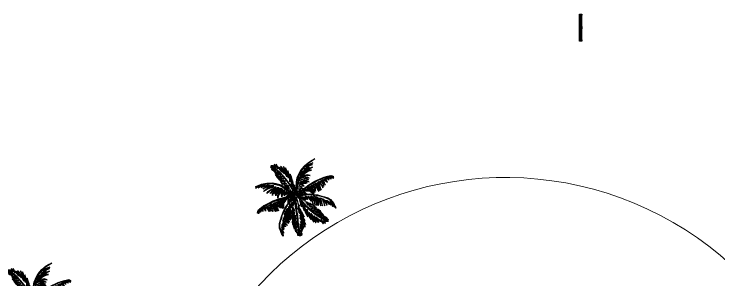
# Model space of a CAD drawing. Header units: millimetres. Extents: x 2508 to 2607, y 837 to 997.
# Drawn here: x 2547.63 to 2579.14, y 898.78 to 910.64 of the extents above; entities that cross this region are included whole.
import ezdxf

# ---------------------------------------------------------------- set-up
doc = ezdxf.new("R2010")
doc.units = ezdxf.units.MM
doc.layers.add('pergolas', color=24, linetype='Continuous')
doc.layers.add('VENTANA', color=5, linetype='Continuous')

# ---------------------------------------------------------------- blocks, each defined once
blk = doc.blocks.new('ERGT')
at = {"layer": 'VENTANA'}
for p, q in [((2669.593, 967.525), (2669.091, 967.525)), ((2669.593, 967.425), (2669.091, 967.425))]:
    blk.add_line(p, q, dxfattribs=at)
blk.add_lwpolyline([(2669.643, 967.525), (2669.643, 967.425), (2669.593, 967.425), (2669.593, 967.475), (2669.091, 967.475), (2669.091, 967.425), (2669.041, 967.425), (2669.041, 967.525), (2669.091, 967.525), (2669.091, 967.475), (2669.593, 967.475), (2669.593, 967.525), (2669.643, 967.525)], dxfattribs=at)
blk = doc.blocks.new('A-19')
at = {"color": 1}
for points in [[(0.001, 0.028), (-0.001, 0.115), (0.003, 0.165), (0.003, 0.225), (0.009, 0.288), (0.016, 0.34), (0.019, 0.385), (0.047, 0.447), (0.07, 0.493), (0.108, 0.563), (0.188, 0.654), (0.286, 0.732), (0.349, 0.769), (0.406, 0.796), (0.323, 0.742), (0.262, 0.699), (0.227, 0.669), (0.172, 0.622), (0.131, 0.574), (0.1, 0.521), (0.071, 0.462), (0.043, 0.402), (0.034, 0.346), (0.025, 0.267), (0.023, 0.199), (0.016, 0.101), (0.02, 0.018), (0.001, 0.028), (0.001, 0.028)], [(-0.102, 0.179), (-0.128, 0.223), (-0.163, 0.277), (-0.205, 0.331), (-0.274, 0.41), (-0.352, 0.497), (-0.435, 0.572), (-0.496, 0.606), (-0.531, 0.619), (-0.483, 0.589), (-0.437, 0.554), (-0.377, 0.499), (-0.332, 0.454), (-0.294, 0.413), (-0.257, 0.367), (-0.216, 0.321), (-0.179, 0.277), (-0.147, 0.232), (-0.068, 0.09), (-0.038, 0.033), (-0.01, 0.001), (0.009, 0.017), (-0.01, 0.022), (-0.027, 0.049), (-0.055, 0.09), (-0.067, 0.122), (-0.102, 0.179), (-0.102, 0.179)], [(0.026, 0.022), (0.089, 0.084), (0.181, 0.159), (0.277, 0.228), (0.407, 0.31), (0.505, 0.351), (0.61, 0.395), (0.679, 0.412), (0.728, 0.422), (0.779, 0.428), (0.723, 0.409), (0.635, 0.389), (0.574, 0.371), (0.473, 0.323), (0.403, 0.292), (0.306, 0.228), (0.236, 0.179), (0.136, 0.103), (0.078, 0.047), (0.02, -0.01), (0.026, 0.022), (0.026, 0.022)], [(-0.039, 0.009), (-0.105, 0.066), (-0.146, 0.095), (-0.192, 0.133), (-0.245, 0.169), (-0.29, 0.196), (-0.326, 0.222), (-0.391, 0.24), (-0.442, 0.251), (-0.52, 0.267), (-0.642, 0.263), (-0.763, 0.237), (-0.832, 0.212), (-0.89, 0.185), (-0.794, 0.215), (-0.723, 0.235), (-0.677, 0.242), (-0.606, 0.255), (-0.543, 0.256), (-0.482, 0.246), (-0.418, 0.231), (-0.354, 0.215), (-0.305, 0.185), (-0.24, 0.142), (-0.185, 0.101), (-0.105, 0.044), (-0.043, -0.012), (-0.039, 0.009), (-0.039, 0.009)], [(0.023, -0.029), (0.003, -0.016), (0.055, -0.009), (0.124, 0.007), (0.223, 0.025), (0.302, 0.032), (0.381, 0.022), (0.465, 0.009), (0.528, -0.006), (0.617, -0.029), (0.691, -0.056), (0.745, -0.09), (0.781, -0.13), (0.818, -0.18), (0.839, -0.22), (0.805, -0.183), (0.772, -0.138), (0.743, -0.105), (0.71, -0.083), (0.66, -0.058), (0.606, -0.042), (0.57, -0.033), (0.481, -0.009), (0.436, -0.001), (0.373, 0.008), (0.311, 0.014), (0.25, 0.013), (0.192, 0.006), (0.137, -0.005), (0.071, -0.021), (0.023, -0.029), (0.023, -0.029)], [(-0.046, -0.013), (-0.134, -0.023), (-0.249, -0.046), (-0.365, -0.076), (-0.511, -0.124), (-0.604, -0.174), (-0.705, -0.227), (-0.762, -0.269), (-0.8, -0.301), (-0.838, -0.337), (-0.787, -0.304), (-0.715, -0.25), (-0.664, -0.215), (-0.562, -0.167), (-0.494, -0.133), (-0.383, -0.099), (-0.302, -0.075), (-0.178, -0.046), (-0.098, -0.037), (-0.017, -0.028), (-0.046, -0.013), (-0.046, -0.013)], [(-0.031, -0.045), (-0.031, -0.022), (-0.065, -0.062), (-0.115, -0.112), (-0.184, -0.184), (-0.234, -0.247), (-0.268, -0.319), (-0.303, -0.396), (-0.325, -0.456), (-0.355, -0.544), (-0.371, -0.621), (-0.373, -0.685), (-0.359, -0.737), (-0.337, -0.794), (-0.315, -0.835), (-0.328, -0.786), (-0.347, -0.733), (-0.359, -0.692), (-0.36, -0.652), (-0.354, -0.597), (-0.337, -0.542), (-0.325, -0.507), (-0.297, -0.42), (-0.278, -0.376), (-0.252, -0.319), (-0.224, -0.263), (-0.189, -0.213), (-0.152, -0.169), (-0.113, -0.129), (-0.063, -0.082), (-0.031, -0.045), (-0.031, -0.045)], [(-0.003, -0.261), (0.001, -0.299), (0.016, -0.362), (0.027, -0.429), (0.035, -0.533), (0.045, -0.65), (0.06, -0.729), (0.069, -0.782), (0.088, -0.856), (0.052, -0.755), (0.046, -0.714), (0.035, -0.672), (0.027, -0.605), (0.024, -0.55), (0.017, -0.491), (0.011, -0.43), (0.005, -0.374), (-0.005, -0.319), (-0.02, -0.234), (-0.019, -0.172), (-0.018, -0.121), (-0.019, -0.077), (0, -0.034), (0.013, -0.035), (-0.004, -0.071), (-0.005, -0.1), (-0.008, -0.142), (-0.005, -0.187), (-0.003, -0.261), (-0.003, -0.261)], [(0.172, -0.191), (0.205, -0.229), (0.251, -0.275), (0.302, -0.32), (0.384, -0.385), (0.478, -0.456), (0.573, -0.513), (0.639, -0.535), (0.676, -0.541), (0.623, -0.521), (0.572, -0.496), (0.502, -0.453), (0.449, -0.417), (0.405, -0.384), (0.36, -0.347), (0.311, -0.308), (0.267, -0.272), (0.227, -0.233), (0.122, -0.109), (0.081, -0.059), (0.048, -0.033), (0.033, -0.053), (0.051, -0.054), (0.074, -0.076), (0.108, -0.112), (0.127, -0.141), (0.172, -0.191), (0.172, -0.191)]]:
    blk.add_lwpolyline(points, dxfattribs=at)
at = {"color": 8}
for points in [[(-0.021, 0.03), (-0.022, 0.077), (-0.019, 0.102), (-0.022, 0.167), (-0.038, 0.228), (-0.035, 0.156), (-0.035, 0.116), (-0.047, 0.107), (-0.046, 0.156), (-0.045, 0.199), (-0.047, 0.232), (-0.056, 0.204), (-0.059, 0.16), (-0.063, 0.134), (-0.063, 0.187), (-0.061, 0.238), (-0.067, 0.268), (-0.08, 0.316), (-0.072, 0.246), (-0.077, 0.205), (-0.086, 0.184), (-0.081, 0.245), (-0.085, 0.312), (-0.09, 0.346), (-0.107, 0.404), (-0.13, 0.465), (-0.115, 0.379), (-0.102, 0.313), (-0.098, 0.266), (-0.098, 0.239), (-0.101, 0.212), (-0.107, 0.262), (-0.113, 0.308), (-0.124, 0.359), (-0.136, 0.404), (-0.154, 0.453), (-0.169, 0.494), (-0.185, 0.539), (-0.18, 0.501), (-0.166, 0.45), (-0.148, 0.388), (-0.134, 0.343), (-0.133, 0.313), (-0.138, 0.294), (-0.143, 0.345), (-0.148, 0.395), (-0.17, 0.441), (-0.192, 0.499), (-0.209, 0.546), (-0.213, 0.56), (-0.233, 0.603), (-0.226, 0.565), (-0.206, 0.5), (-0.192, 0.454), (-0.18, 0.417), (-0.17, 0.374), (-0.185, 0.415), (-0.2, 0.455), (-0.223, 0.515), (-0.249, 0.574), (-0.263, 0.605), (-0.281, 0.628), (-0.268, 0.589), (-0.244, 0.529), (-0.224, 0.468), (-0.209, 0.429), (-0.208, 0.404), (-0.232, 0.466), (-0.258, 0.517), (-0.283, 0.563), (-0.302, 0.592), (-0.322, 0.614), (-0.343, 0.628), (-0.322, 0.596), (-0.297, 0.56), (-0.269, 0.501), (-0.259, 0.473), (-0.291, 0.529), (-0.313, 0.56), (-0.342, 0.587), (-0.377, 0.612), (-0.394, 0.614), (-0.366, 0.588), (-0.337, 0.56), (-0.32, 0.536), (-0.302, 0.502), (-0.329, 0.531), (-0.367, 0.58), (-0.399, 0.612), (-0.416, 0.644), (-0.44, 0.678), (-0.42, 0.637), (-0.401, 0.595), (-0.401, 0.577), (-0.416, 0.61), (-0.437, 0.639), (-0.466, 0.665), (-0.482, 0.673), (-0.467, 0.651), (-0.447, 0.632), (-0.44, 0.606), (-0.465, 0.628), (-0.497, 0.642), (-0.553, 0.643), (-0.489, 0.626), (-0.469, 0.606), (-0.452, 0.589), (-0.521, 0.625), (-0.56, 0.623), (-0.54, 0.615), (-0.494, 0.586), (-0.531, 0.595), (-0.564, 0.616), (-0.536, 0.584), (-0.506, 0.572), (-0.482, 0.565), (-0.52, 0.561), (-0.539, 0.57), (-0.511, 0.549), (-0.487, 0.547), (-0.463, 0.548), (-0.444, 0.535), (-0.482, 0.531), (-0.499, 0.547), (-0.477, 0.515), (-0.435, 0.516), (-0.412, 0.512), (-0.389, 0.49), (-0.415, 0.496), (-0.439, 0.501), (-0.462, 0.517), (-0.447, 0.49), (-0.407, 0.474), (-0.383, 0.467), (-0.36, 0.456), (-0.34, 0.437), (-0.368, 0.453), (-0.393, 0.457), (-0.412, 0.463), (-0.437, 0.476), (-0.459, 0.489), (-0.469, 0.498), (-0.438, 0.461), (-0.402, 0.442), (-0.381, 0.43), (-0.344, 0.419), (-0.312, 0.408), (-0.341, 0.407), (-0.369, 0.415), (-0.413, 0.437), (-0.437, 0.454), (-0.458, 0.476), (-0.434, 0.44), (-0.413, 0.418), (-0.386, 0.399), (-0.341, 0.385), (-0.31, 0.38), (-0.271, 0.353), (-0.294, 0.358), (-0.321, 0.364), (-0.351, 0.376), (-0.379, 0.392), (-0.408, 0.407), (-0.436, 0.433), (-0.453, 0.454), (-0.423, 0.405), (-0.395, 0.38), (-0.348, 0.353), (-0.297, 0.334), (-0.262, 0.323), (-0.237, 0.303), (-0.273, 0.313), (-0.3, 0.321), (-0.329, 0.336), (-0.367, 0.355), (-0.401, 0.377), (-0.422, 0.398), (-0.384, 0.353), (-0.351, 0.332), (-0.316, 0.308), (-0.265, 0.285), (-0.228, 0.268), (-0.202, 0.235), (-0.232, 0.242), (-0.296, 0.26), (-0.31, 0.269), (-0.332, 0.292), (-0.344, 0.311), (-0.32, 0.267), (-0.29, 0.239), (-0.238, 0.22), (-0.199, 0.218), (-0.179, 0.215), (-0.163, 0.197), (-0.199, 0.195), (-0.251, 0.217), (-0.267, 0.228), (-0.232, 0.192), (-0.186, 0.172), (-0.16, 0.173), (-0.146, 0.161), (-0.191, 0.171), (-0.166, 0.149), (-0.141, 0.135), (-0.133, 0.106), (-0.104, 0.089), (-0.085, 0.058), (-0.06, 0.046), (-0.021, 0.03), (-0.021, 0.03)], [(0.02, 0.054), (0.064, 0.06), (0.095, 0.054), (0.055, 0.078), (0.026, 0.095), (0.07, 0.105), (0.1, 0.109), (0.131, 0.095), (0.084, 0.123), (0.054, 0.133), (0.04, 0.14), (0.075, 0.154), (0.111, 0.153), (0.158, 0.143), (0.107, 0.169), (0.058, 0.177), (0.039, 0.187), (0.069, 0.19), (0.134, 0.21), (0.17, 0.205), (0.176, 0.202), (0.131, 0.23), (0.093, 0.222), (0.061, 0.214), (0.132, 0.251), (0.169, 0.262), (0.209, 0.267), (0.24, 0.274), (0.179, 0.277), (0.159, 0.274), (0.125, 0.266), (0.068, 0.239), (0.137, 0.285), (0.184, 0.297), (0.236, 0.3), (0.28, 0.296), (0.226, 0.313), (0.169, 0.307), (0.113, 0.291), (0.081, 0.276), (0.051, 0.259), (0.101, 0.303), (0.177, 0.335), (0.229, 0.343), (0.256, 0.345), (0.27, 0.338), (0.211, 0.359), (0.152, 0.348), (0.105, 0.337), (0.066, 0.315), (0.138, 0.356), (0.213, 0.385), (0.255, 0.386), (0.28, 0.377), (0.235, 0.398), (0.166, 0.387), (0.126, 0.382), (0.079, 0.363), (0.146, 0.401), (0.216, 0.431), (0.264, 0.44), (0.303, 0.433), (0.242, 0.451), (0.176, 0.434), (0.135, 0.415), (0.092, 0.394), (0.071, 0.387), (0.132, 0.444), (0.182, 0.479), (0.248, 0.52), (0.277, 0.534), (0.334, 0.547), (0.274, 0.547), (0.244, 0.536), (0.185, 0.505), (0.13, 0.465), (0.105, 0.442), (0.161, 0.511), (0.229, 0.553), (0.357, 0.617), (0.272, 0.588), (0.22, 0.563), (0.165, 0.531), (0.115, 0.51), (0.233, 0.58), (0.289, 0.603), (0.26, 0.6), (0.213, 0.588), (0.164, 0.569), (0.289, 0.649), (0.357, 0.677), (0.304, 0.663), (0.216, 0.618), (0.329, 0.699), (0.361, 0.707), (0.28, 0.676), (0.211, 0.644), (0.12, 0.552), (0.091, 0.45), (0.055, 0.349), (0.037, 0.252), (0.025, 0.194), (0.013, 0.122), (0.02, 0.054), (0.02, 0.054)], [(0.039, 0.016), (0.081, 0.012), (0.133, -0.014), (0.106, 0.013), (0.078, 0.029), (0.108, 0.032), (0.136, 0.029), (0.169, 0.003), (0.15, 0.034), (0.14, 0.045), (0.108, 0.05), (0.098, 0.054), (0.117, 0.06), (0.155, 0.063), (0.178, 0.052), (0.208, 0.034), (0.235, 0.021), (0.203, 0.051), (0.174, 0.073), (0.141, 0.08), (0.169, 0.098), (0.22, 0.103), (0.286, 0.103), (0.313, 0.086), (0.348, 0.058), (0.371, 0.035), (0.339, 0.086), (0.301, 0.115), (0.262, 0.121), (0.217, 0.116), (0.173, 0.11), (0.22, 0.132), (0.271, 0.141), (0.314, 0.138), (0.345, 0.114), (0.359, 0.084), (0.366, 0.061), (0.387, 0.036), (0.363, 0.107), (0.329, 0.14), (0.297, 0.153), (0.247, 0.153), (0.23, 0.16), (0.275, 0.172), (0.314, 0.167), (0.345, 0.152), (0.362, 0.131), (0.388, 0.095), (0.407, 0.065), (0.393, 0.112), (0.372, 0.138), (0.353, 0.163), (0.317, 0.178), (0.269, 0.179), (0.32, 0.198), (0.352, 0.192), (0.384, 0.175), (0.393, 0.155), (0.408, 0.131), (0.419, 0.095), (0.419, 0.134), (0.403, 0.169), (0.384, 0.197), (0.36, 0.209), (0.327, 0.217), (0.34, 0.228), (0.378, 0.217), (0.416, 0.19), (0.447, 0.163), (0.471, 0.114), (0.494, 0.082), (0.474, 0.141), (0.457, 0.184), (0.423, 0.215), (0.391, 0.232), (0.368, 0.242), (0.408, 0.242), (0.451, 0.212), (0.483, 0.172), (0.499, 0.138), (0.518, 0.104), (0.494, 0.172), (0.474, 0.21), (0.454, 0.233), (0.443, 0.246), (0.436, 0.255), (0.408, 0.266), (0.44, 0.27), (0.473, 0.244), (0.506, 0.191), (0.533, 0.134), (0.543, 0.113), (0.531, 0.166), (0.514, 0.213), (0.489, 0.251), (0.455, 0.281), (0.492, 0.276), (0.522, 0.254), (0.55, 0.222), (0.57, 0.19), (0.58, 0.162), (0.574, 0.197), (0.561, 0.225), (0.536, 0.263), (0.523, 0.278), (0.505, 0.29), (0.477, 0.296), (0.514, 0.31), (0.546, 0.296), (0.571, 0.266), (0.586, 0.234), (0.598, 0.197), (0.594, 0.24), (0.584, 0.265), (0.573, 0.296), (0.55, 0.322), (0.535, 0.331), (0.57, 0.326), (0.598, 0.287), (0.611, 0.258), (0.629, 0.22), (0.616, 0.282), (0.591, 0.323), (0.568, 0.345), (0.616, 0.333), (0.657, 0.314), (0.681, 0.291), (0.662, 0.331), (0.641, 0.341), (0.606, 0.354), (0.669, 0.365), (0.697, 0.352), (0.72, 0.337), (0.689, 0.373), (0.674, 0.378), (0.626, 0.372), (0.665, 0.385), (0.704, 0.38), (0.743, 0.371), (0.771, 0.368), (0.729, 0.388), (0.679, 0.394), (0.758, 0.396), (0.792, 0.386), (0.821, 0.379), (0.784, 0.401), (0.755, 0.408), (0.73, 0.416), (0.773, 0.414), (0.799, 0.405), (0.824, 0.402), (0.791, 0.421), (0.746, 0.425), (0.657, 0.402), (0.608, 0.389), (0.541, 0.363), (0.481, 0.334), (0.419, 0.308), (0.371, 0.281), (0.339, 0.255), (0.242, 0.191), (0.192, 0.158), (0.141, 0.116), (0.101, 0.081), (0.039, 0.016), (0.039, 0.016)], [(-0.052, 0.006), (-0.091, 0.001), (-0.129, -0.009), (-0.166, -0.027), (-0.136, -0.003), (-0.113, 0.008), (-0.097, 0.013), (-0.124, 0.018), (-0.154, 0.007), (-0.173, 0.001), (-0.218, -0.023), (-0.186, 0.006), (-0.167, 0.018), (-0.15, 0.026), (-0.122, 0.033), (-0.171, 0.035), (-0.202, 0.026), (-0.241, 0.011), (-0.264, -0.006), (-0.234, 0.025), (-0.205, 0.039), (-0.171, 0.049), (-0.158, 0.051), (-0.181, 0.064), (-0.214, 0.059), (-0.264, 0.039), (-0.293, 0.016), (-0.313, -0.008), (-0.302, 0.029), (-0.277, 0.051), (-0.247, 0.061), (-0.202, 0.079), (-0.218, 0.09), (-0.255, 0.086), (-0.29, 0.062), (-0.306, 0.037), (-0.317, -0.006), (-0.314, -0.029), (-0.324, 0.032), (-0.312, 0.073), (-0.28, 0.103), (-0.248, 0.118), (-0.3, 0.1), (-0.341, 0.074), (-0.365, 0.044), (-0.385, 0.004), (-0.393, -0.025), (-0.403, -0.057), (-0.401, -0.015), (-0.396, 0.034), (-0.377, 0.068), (-0.348, 0.095), (-0.311, 0.116), (-0.292, 0.128), (-0.344, 0.111), (-0.391, 0.082), (-0.426, 0.045), (-0.44, 0.016), (-0.444, -0.013), (-0.45, 0.036), (-0.434, 0.069), (-0.403, 0.094), (-0.381, 0.114), (-0.341, 0.133), (-0.307, 0.143), (-0.349, 0.144), (-0.386, 0.13), (-0.428, 0.103), (-0.459, 0.085), (-0.5, 0.044), (-0.516, 0.019), (-0.518, 0.001), (-0.512, 0.057), (-0.484, 0.087), (-0.443, 0.11), (-0.386, 0.147), (-0.353, 0.16), (-0.419, 0.142), (-0.471, 0.118), (-0.511, 0.091), (-0.541, 0.071), (-0.564, 0.039), (-0.55, 0.077), (-0.521, 0.105), (-0.488, 0.124), (-0.44, 0.15), (-0.403, 0.161), (-0.382, 0.168), (-0.419, 0.164), (-0.487, 0.146), (-0.548, 0.117), (-0.591, 0.089), (-0.609, 0.074), (-0.641, 0.045), (-0.612, 0.087), (-0.58, 0.113), (-0.527, 0.141), (-0.469, 0.165), (-0.442, 0.178), (-0.477, 0.182), (-0.547, 0.167), (-0.615, 0.141), (-0.664, 0.115), (-0.718, 0.082), (-0.688, 0.115), (-0.647, 0.14), (-0.615, 0.163), (-0.567, 0.186), (-0.545, 0.192), (-0.492, 0.207), (-0.558, 0.207), (-0.602, 0.194), (-0.67, 0.168), (-0.707, 0.148), (-0.724, 0.139), (-0.708, 0.158), (-0.67, 0.182), (-0.627, 0.202), (-0.571, 0.218), (-0.633, 0.214), (-0.694, 0.196), (-0.736, 0.179), (-0.766, 0.169), (-0.735, 0.194), (-0.698, 0.212), (-0.669, 0.226), (-0.741, 0.206), (-0.81, 0.173), (-0.833, 0.162), (-0.812, 0.183), (-0.762, 0.206), (-0.844, 0.178), (-0.89, 0.156), (-0.851, 0.178), (-0.809, 0.201), (-0.745, 0.235), (-0.648, 0.256), (-0.566, 0.259), (-0.49, 0.256), (-0.412, 0.231), (-0.349, 0.225), (-0.291, 0.192), (-0.206, 0.13), (-0.111, 0.056), (-0.052, 0.006), (-0.052, 0.006)], [(0.057, -0.021), (0.087, -0.051), (0.117, -0.071), (0.165, -0.09), (0.128, -0.062), (0.104, -0.048), (0.088, -0.022), (0.115, -0.041), (0.146, -0.065), (0.184, -0.09), (0.209, -0.093), (0.179, -0.069), (0.156, -0.045), (0.146, -0.028), (0.172, -0.043), (0.192, -0.062), (0.21, -0.073), (0.237, -0.084), (0.213, -0.065), (0.183, -0.028), (0.207, -0.041), (0.233, -0.069), (0.252, -0.092), (0.233, -0.056), (0.22, -0.036), (0.202, -0.011), (0.23, -0.027), (0.265, -0.053), (0.292, -0.084), (0.324, -0.126), (0.314, -0.096), (0.284, -0.053), (0.262, -0.016), (0.284, -0.03), (0.304, -0.056), (0.33, -0.108), (0.353, -0.155), (0.371, -0.192), (0.351, -0.12), (0.333, -0.073), (0.314, -0.042), (0.303, -0.024), (0.333, -0.044), (0.353, -0.074), (0.374, -0.111), (0.388, -0.143), (0.397, -0.176), (0.408, -0.2), (0.407, -0.164), (0.392, -0.118), (0.368, -0.065), (0.343, -0.03), (0.331, -0.009), (0.357, -0.029), (0.387, -0.065), (0.402, -0.084), (0.423, -0.127), (0.433, -0.152), (0.437, -0.182), (0.431, -0.217), (0.449, -0.183), (0.445, -0.144), (0.428, -0.095), (0.42, -0.075), (0.398, -0.041), (0.383, -0.013), (0.412, -0.018), (0.434, -0.058), (0.447, -0.107), (0.461, -0.148), (0.459, -0.186), (0.446, -0.211), (0.473, -0.168), (0.473, -0.127), (0.465, -0.095), (0.456, -0.059), (0.436, -0.026), (0.461, -0.036), (0.481, -0.074), (0.485, -0.108), (0.487, -0.149), (0.486, -0.183), (0.482, -0.22), (0.493, -0.178), (0.499, -0.138), (0.495, -0.104), (0.497, -0.084), (0.491, -0.051), (0.506, -0.089), (0.514, -0.138), (0.52, -0.185), (0.528, -0.211), (0.538, -0.226), (0.533, -0.183), (0.528, -0.157), (0.524, -0.123), (0.517, -0.089), (0.51, -0.059), (0.526, -0.085), (0.537, -0.115), (0.552, -0.173), (0.565, -0.204), (0.575, -0.224), (0.569, -0.186), (0.559, -0.152), (0.547, -0.106), (0.539, -0.069), (0.532, -0.054), (0.559, -0.07), (0.581, -0.111), (0.599, -0.163), (0.612, -0.201), (0.625, -0.224), (0.617, -0.189), (0.607, -0.147), (0.599, -0.117), (0.585, -0.08), (0.589, -0.075), (0.617, -0.119), (0.636, -0.16), (0.664, -0.205), (0.673, -0.205), (0.65, -0.155), (0.639, -0.123), (0.636, -0.104), (0.658, -0.127), (0.679, -0.154), (0.702, -0.179), (0.725, -0.195), (0.703, -0.159), (0.686, -0.135), (0.671, -0.107), (0.691, -0.124), (0.714, -0.152), (0.741, -0.197), (0.752, -0.207), (0.744, -0.178), (0.728, -0.149), (0.715, -0.132), (0.743, -0.156), (0.767, -0.195), (0.794, -0.232), (0.809, -0.244), (0.801, -0.23), (0.776, -0.181), (0.768, -0.167), (0.8, -0.211), (0.819, -0.232), (0.858, -0.27), (0.871, -0.271), (0.83, -0.223), (0.812, -0.195), (0.862, -0.248), (0.823, -0.197), (0.798, -0.162), (0.762, -0.113), (0.739, -0.092), (0.669, -0.053), (0.59, -0.03), (0.515, -0.008), (0.435, 0.004), (0.35, 0.019), (0.295, 0.025), (0.213, 0.017), (0.161, 0.01), (0.057, -0.021), (0.057, -0.021)], [(-0.049, -0.028), (-0.072, -0.063), (-0.085, -0.119), (-0.09, -0.082), (-0.083, -0.05), (-0.106, -0.07), (-0.121, -0.093), (-0.122, -0.136), (-0.133, -0.102), (-0.135, -0.087), (-0.119, -0.058), (-0.116, -0.049), (-0.132, -0.059), (-0.158, -0.087), (-0.165, -0.112), (-0.17, -0.146), (-0.178, -0.176), (-0.179, -0.132), (-0.178, -0.095), (-0.163, -0.066), (-0.196, -0.076), (-0.232, -0.111), (-0.273, -0.163), (-0.277, -0.194), (-0.277, -0.238), (-0.275, -0.271), (-0.294, -0.215), (-0.293, -0.167), (-0.271, -0.133), (-0.239, -0.102), (-0.206, -0.07), (-0.254, -0.093), (-0.293, -0.127), (-0.318, -0.163), (-0.319, -0.2), (-0.305, -0.231), (-0.293, -0.251), (-0.286, -0.282), (-0.326, -0.219), (-0.329, -0.173), (-0.319, -0.139), (-0.286, -0.1), (-0.282, -0.082), (-0.319, -0.111), (-0.34, -0.144), (-0.348, -0.177), (-0.344, -0.204), (-0.332, -0.246), (-0.321, -0.28), (-0.348, -0.24), (-0.355, -0.207), (-0.362, -0.176), (-0.35, -0.138), (-0.321, -0.101), (-0.369, -0.129), (-0.384, -0.157), (-0.392, -0.192), (-0.383, -0.211), (-0.372, -0.239), (-0.351, -0.271), (-0.382, -0.246), (-0.399, -0.211), (-0.408, -0.179), (-0.402, -0.152), (-0.387, -0.121), (-0.405, -0.124), (-0.42, -0.16), (-0.424, -0.207), (-0.423, -0.249), (-0.399, -0.299), (-0.389, -0.336), (-0.423, -0.283), (-0.444, -0.243), (-0.447, -0.198), (-0.44, -0.162), (-0.433, -0.138), (-0.458, -0.168), (-0.462, -0.22), (-0.452, -0.271), (-0.436, -0.305), (-0.422, -0.341), (-0.459, -0.28), (-0.475, -0.24), (-0.481, -0.21), (-0.484, -0.193), (-0.486, -0.182), (-0.476, -0.153), (-0.5, -0.174), (-0.501, -0.218), (-0.481, -0.276), (-0.454, -0.332), (-0.444, -0.354), (-0.477, -0.312), (-0.503, -0.268), (-0.516, -0.225), (-0.518, -0.181), (-0.538, -0.212), (-0.539, -0.249), (-0.532, -0.291), (-0.521, -0.327), (-0.507, -0.352), (-0.529, -0.325), (-0.542, -0.297), (-0.555, -0.253), (-0.559, -0.234), (-0.557, -0.212), (-0.544, -0.188), (-0.578, -0.206), (-0.589, -0.24), (-0.58, -0.279), (-0.565, -0.311), (-0.545, -0.344), (-0.575, -0.313), (-0.588, -0.29), (-0.604, -0.261), (-0.61, -0.226), (-0.608, -0.21), (-0.626, -0.239), (-0.614, -0.286), (-0.601, -0.314), (-0.582, -0.353), (-0.622, -0.304), (-0.638, -0.259), (-0.639, -0.227), (-0.661, -0.272), (-0.672, -0.313), (-0.669, -0.347), (-0.688, -0.308), (-0.684, -0.285), (-0.671, -0.25), (-0.72, -0.292), (-0.727, -0.321), (-0.729, -0.349), (-0.738, -0.303), (-0.732, -0.287), (-0.698, -0.255), (-0.732, -0.276), (-0.753, -0.31), (-0.771, -0.345), (-0.786, -0.367), (-0.776, -0.324), (-0.748, -0.282), (-0.8, -0.339), (-0.813, -0.372), (-0.827, -0.4), (-0.82, -0.358), (-0.807, -0.33), (-0.797, -0.307), (-0.823, -0.34), (-0.832, -0.366), (-0.846, -0.388), (-0.84, -0.351), (-0.815, -0.313), (-0.74, -0.258), (-0.699, -0.229), (-0.636, -0.194), (-0.575, -0.166), (-0.517, -0.135), (-0.464, -0.116), (-0.423, -0.107), (-0.313, -0.073), (-0.256, -0.054), (-0.19, -0.042), (-0.139, -0.033), (-0.049, -0.028), (-0.049, -0.028)], [(-0.055, -0.071), (-0.047, -0.111), (-0.046, -0.148), (-0.056, -0.197), (-0.059, -0.151), (-0.059, -0.125), (-0.072, -0.097), (-0.069, -0.13), (-0.067, -0.168), (-0.068, -0.213), (-0.077, -0.236), (-0.082, -0.2), (-0.09, -0.166), (-0.098, -0.149), (-0.099, -0.179), (-0.095, -0.206), (-0.096, -0.227), (-0.1, -0.256), (-0.104, -0.225), (-0.118, -0.179), (-0.12, -0.207), (-0.111, -0.245), (-0.103, -0.273), (-0.122, -0.237), (-0.132, -0.215), (-0.144, -0.186), (-0.144, -0.218), (-0.142, -0.263), (-0.131, -0.302), (-0.113, -0.351), (-0.133, -0.326), (-0.153, -0.278), (-0.172, -0.239), (-0.172, -0.266), (-0.16, -0.297), (-0.132, -0.347), (-0.105, -0.392), (-0.083, -0.427), (-0.133, -0.371), (-0.163, -0.33), (-0.178, -0.298), (-0.187, -0.278), (-0.186, -0.314), (-0.173, -0.348), (-0.152, -0.385), (-0.134, -0.413), (-0.111, -0.44), (-0.097, -0.463), (-0.125, -0.442), (-0.157, -0.404), (-0.188, -0.355), (-0.204, -0.316), (-0.215, -0.294), (-0.212, -0.327), (-0.199, -0.371), (-0.191, -0.393), (-0.167, -0.434), (-0.151, -0.456), (-0.128, -0.477), (-0.095, -0.491), (-0.133, -0.487), (-0.164, -0.462), (-0.196, -0.422), (-0.207, -0.404), (-0.224, -0.367), (-0.24, -0.34), (-0.251, -0.367), (-0.23, -0.406), (-0.197, -0.443), (-0.169, -0.479), (-0.137, -0.497), (-0.109, -0.5), (-0.159, -0.5), (-0.194, -0.476), (-0.216, -0.452), (-0.242, -0.426), (-0.258, -0.39), (-0.264, -0.417), (-0.241, -0.454), (-0.216, -0.476), (-0.183, -0.5), (-0.153, -0.518), (-0.122, -0.535), (-0.162, -0.522), (-0.199, -0.505), (-0.225, -0.483), (-0.243, -0.473), (-0.267, -0.45), (-0.243, -0.484), (-0.206, -0.516), (-0.171, -0.547), (-0.153, -0.568), (-0.145, -0.585), (-0.18, -0.557), (-0.199, -0.54), (-0.225, -0.518), (-0.25, -0.492), (-0.271, -0.471), (-0.258, -0.499), (-0.237, -0.524), (-0.198, -0.568), (-0.179, -0.596), (-0.169, -0.615), (-0.196, -0.588), (-0.219, -0.562), (-0.252, -0.527), (-0.277, -0.501), (-0.287, -0.486), (-0.288, -0.519), (-0.266, -0.558), (-0.232, -0.603), (-0.207, -0.633), (-0.196, -0.657), (-0.221, -0.632), (-0.25, -0.6), (-0.271, -0.576), (-0.294, -0.545), (-0.301, -0.545), (-0.279, -0.593), (-0.255, -0.632), (-0.233, -0.679), (-0.238, -0.687), (-0.267, -0.641), (-0.288, -0.613), (-0.302, -0.601), (-0.295, -0.632), (-0.282, -0.663), (-0.275, -0.697), (-0.274, -0.726), (-0.293, -0.686), (-0.303, -0.66), (-0.318, -0.633), (-0.314, -0.658), (-0.303, -0.691), (-0.281, -0.739), (-0.279, -0.754), (-0.298, -0.732), (-0.315, -0.702), (-0.322, -0.682), (-0.317, -0.719), (-0.298, -0.761), (-0.28, -0.802), (-0.279, -0.823), (-0.286, -0.808), (-0.314, -0.76), (-0.321, -0.745), (-0.302, -0.797), (-0.293, -0.824), (-0.284, -0.878), (-0.29, -0.888), (-0.308, -0.829), (-0.322, -0.798), (-0.305, -0.869), (-0.326, -0.808), (-0.342, -0.767), (-0.363, -0.712), (-0.367, -0.679), (-0.362, -0.601), (-0.34, -0.521), (-0.317, -0.447), (-0.283, -0.373), (-0.248, -0.293), (-0.224, -0.245), (-0.172, -0.181), (-0.138, -0.141), (-0.055, -0.071), (-0.055, -0.071)], [(-0.005, -0.054), (0.015, -0.092), (0.029, -0.123), (0.034, -0.184), (0.068, -0.238), (0.042, -0.222), (0.064, -0.246), (0.038, -0.233), (0.059, -0.261), (0.076, -0.286), (0.102, -0.328), (0.057, -0.274), (0.05, -0.28), (0.095, -0.329), (0.116, -0.356), (0.147, -0.408), (0.174, -0.468), (0.124, -0.397), (0.085, -0.343), (0.053, -0.307), (0.034, -0.288), (0.012, -0.272), (0.044, -0.31), (0.074, -0.348), (0.103, -0.39), (0.127, -0.43), (0.149, -0.477), (0.169, -0.515), (0.191, -0.558), (0.167, -0.529), (0.139, -0.483), (0.107, -0.427), (0.084, -0.387), (0.063, -0.364), (0.046, -0.355), (0.08, -0.394), (0.112, -0.432), (0.13, -0.479), (0.157, -0.536), (0.179, -0.58), (0.186, -0.593), (0.203, -0.638), (0.181, -0.606), (0.148, -0.547), (0.124, -0.505), (0.106, -0.471), (0.081, -0.433), (0.102, -0.473), (0.12, -0.512), (0.147, -0.57), (0.172, -0.629), (0.184, -0.661), (0.188, -0.689), (0.169, -0.653), (0.143, -0.594), (0.112, -0.537), (0.094, -0.5), (0.077, -0.482), (0.105, -0.542), (0.124, -0.596), (0.14, -0.646), (0.148, -0.68), (0.15, -0.709), (0.146, -0.734), (0.137, -0.697), (0.128, -0.654), (0.105, -0.593), (0.092, -0.566), (0.11, -0.628), (0.117, -0.666), (0.126, -0.706), (0.13, -0.732), (0.13, -0.756), (0.115, -0.724), (0.101, -0.682), (0.095, -0.653), (0.083, -0.617), (0.086, -0.657), (0.086, -0.685), (0.094, -0.718), (0.106, -0.754), (0.131, -0.789), (0.107, -0.776), (0.096, -0.764), (0.104, -0.799), (0.126, -0.846), (0.106, -0.823), (0.112, -0.853), (0.113, -0.875), (0.093, -0.83), (0.083, -0.824), (0.099, -0.881), (0.079, -0.845), (0.053, -0.79), (0.065, -0.83), (0.088, -0.886), (0.076, -0.874), (0.054, -0.835), (0.036, -0.792), (0.041, -0.879), (0.025, -0.828), (0.021, -0.792), (0.024, -0.746), (0.015, -0.779), (0.011, -0.814), (0.004, -0.791), (0.004, -0.765), (0.008, -0.743), (-0.012, -0.791), (-0.013, -0.758), (0.001, -0.723), (0.014, -0.703), (0.014, -0.672), (0, -0.695), (-0.013, -0.715), (-0.017, -0.743), (-0.026, -0.713), (-0.01, -0.674), (0.002, -0.652), (0.01, -0.628), (0.01, -0.6), (0.002, -0.631), (-0.014, -0.652), (-0.022, -0.67), (-0.029, -0.697), (-0.035, -0.722), (-0.035, -0.735), (-0.041, -0.688), (-0.03, -0.648), (-0.024, -0.625), (-0.006, -0.59), (0.008, -0.56), (-0.012, -0.58), (-0.026, -0.606), (-0.042, -0.653), (-0.045, -0.682), (-0.044, -0.712), (-0.053, -0.67), (-0.054, -0.64), (-0.049, -0.607), (-0.029, -0.565), (-0.011, -0.539), (-0.003, -0.492), (-0.016, -0.512), (-0.03, -0.535), (-0.042, -0.565), (-0.05, -0.596), (-0.059, -0.628), (-0.059, -0.667), (-0.056, -0.694), (-0.071, -0.638), (-0.069, -0.6), (-0.056, -0.548), (-0.035, -0.497), (-0.019, -0.465), (-0.016, -0.433), (-0.034, -0.465), (-0.047, -0.491), (-0.055, -0.522), (-0.068, -0.563), (-0.076, -0.602), (-0.075, -0.632), (-0.082, -0.573), (-0.074, -0.535), (-0.067, -0.493), (-0.048, -0.441), (-0.035, -0.402), (-0.041, -0.36), (-0.056, -0.387), (-0.088, -0.445), (-0.091, -0.462), (-0.089, -0.495), (-0.084, -0.516), (-0.099, -0.467), (-0.1, -0.427), (-0.076, -0.377), (-0.051, -0.347), (-0.04, -0.33), (-0.041, -0.308), (-0.068, -0.33), (-0.088, -0.384), (-0.091, -0.403), (-0.093, -0.352), (-0.075, -0.305), (-0.056, -0.287), (-0.056, -0.269), (-0.079, -0.309), (-0.079, -0.275), (-0.071, -0.247), (-0.075, -0.224), (-0.057, -0.197), (-0.053, -0.17), (-0.041, -0.119), (-0.005, -0.054), (-0.005, -0.054)], [(0.065, -0.059), (0.074, -0.105), (0.075, -0.132), (0.092, -0.193), (0.118, -0.251), (0.102, -0.18), (0.094, -0.141), (0.105, -0.131), (0.113, -0.178), (0.119, -0.22), (0.128, -0.252), (0.131, -0.224), (0.126, -0.181), (0.125, -0.155), (0.136, -0.206), (0.143, -0.256), (0.154, -0.284), (0.175, -0.33), (0.156, -0.262), (0.152, -0.22), (0.157, -0.199), (0.163, -0.26), (0.18, -0.324), (0.192, -0.356), (0.22, -0.41), (0.254, -0.465), (0.222, -0.385), (0.197, -0.323), (0.184, -0.276), (0.18, -0.25), (0.178, -0.222), (0.191, -0.271), (0.207, -0.316), (0.226, -0.363), (0.248, -0.404), (0.275, -0.45), (0.296, -0.487), (0.32, -0.529), (0.309, -0.492), (0.285, -0.444), (0.255, -0.387), (0.235, -0.345), (0.228, -0.316), (0.228, -0.297), (0.243, -0.345), (0.258, -0.393), (0.288, -0.434), (0.32, -0.488), (0.346, -0.53), (0.353, -0.543), (0.381, -0.582), (0.366, -0.546), (0.334, -0.486), (0.312, -0.443), (0.293, -0.41), (0.276, -0.37), (0.297, -0.407), (0.32, -0.443), (0.354, -0.498), (0.391, -0.552), (0.411, -0.578), (0.433, -0.597), (0.413, -0.562), (0.376, -0.508), (0.346, -0.451), (0.325, -0.416), (0.318, -0.392), (0.354, -0.449), (0.389, -0.493), (0.422, -0.534), (0.446, -0.559), (0.47, -0.576), (0.492, -0.586), (0.467, -0.558), (0.435, -0.528), (0.397, -0.476), (0.381, -0.449), (0.423, -0.498), (0.451, -0.525), (0.484, -0.545), (0.524, -0.563), (0.54, -0.563), (0.508, -0.542), (0.474, -0.52), (0.454, -0.5), (0.429, -0.47), (0.461, -0.494), (0.508, -0.534), (0.544, -0.56), (0.568, -0.588), (0.597, -0.617), (0.571, -0.58), (0.544, -0.543), (0.54, -0.525), (0.561, -0.554), (0.588, -0.579), (0.621, -0.599), (0.639, -0.604), (0.62, -0.586), (0.596, -0.57), (0.585, -0.546), (0.612, -0.564), (0.647, -0.571), (0.702, -0.561), (0.636, -0.556), (0.613, -0.54), (0.592, -0.529), (0.668, -0.551), (0.705, -0.541), (0.683, -0.536), (0.633, -0.516), (0.671, -0.519), (0.708, -0.532), (0.674, -0.507), (0.643, -0.5), (0.618, -0.498), (0.653, -0.487), (0.675, -0.492), (0.643, -0.476), (0.619, -0.479), (0.596, -0.484), (0.575, -0.477), (0.611, -0.465), (0.631, -0.476), (0.603, -0.45), (0.562, -0.459), (0.539, -0.458), (0.512, -0.442), (0.54, -0.443), (0.563, -0.443), (0.589, -0.454), (0.569, -0.43), (0.527, -0.422), (0.502, -0.421), (0.477, -0.415), (0.453, -0.399), (0.485, -0.409), (0.51, -0.408), (0.531, -0.411), (0.557, -0.419), (0.581, -0.427), (0.592, -0.434), (0.555, -0.405), (0.516, -0.392), (0.493, -0.384), (0.455, -0.38), (0.422, -0.375), (0.45, -0.369), (0.478, -0.372), (0.526, -0.385), (0.553, -0.397), (0.578, -0.415), (0.546, -0.384), (0.522, -0.367), (0.491, -0.353), (0.447, -0.349), (0.414, -0.348), (0.37, -0.33), (0.395, -0.33), (0.422, -0.331), (0.453, -0.338), (0.484, -0.348), (0.516, -0.357), (0.547, -0.378), (0.569, -0.394), (0.529, -0.353), (0.497, -0.332), (0.447, -0.316), (0.391, -0.306), (0.356, -0.302), (0.328, -0.287), (0.365, -0.289), (0.394, -0.292), (0.425, -0.302), (0.465, -0.313), (0.503, -0.328), (0.527, -0.345), (0.482, -0.307), (0.445, -0.293), (0.406, -0.277), (0.352, -0.263), (0.313, -0.254), (0.281, -0.226), (0.312, -0.228), (0.377, -0.233), (0.393, -0.239), (0.42, -0.259), (0.434, -0.275), (0.402, -0.235), (0.368, -0.213), (0.313, -0.206), (0.275, -0.21), (0.255, -0.211), (0.236, -0.197), (0.27, -0.187), (0.326, -0.199), (0.344, -0.207), (0.302, -0.178), (0.252, -0.168), (0.228, -0.174), (0.212, -0.164), (0.257, -0.166), (0.23, -0.149), (0.202, -0.139), (0.19, -0.113), (0.157, -0.101), (0.132, -0.075), (0.106, -0.068), (0.065, -0.059), (0.065, -0.059)]]:
    blk.add_lwpolyline(points, dxfattribs=at)

msp = doc.modelspace()

# ---------------------------------------------------------------- linework, layer by layer
at = {"lineweight": 0}
msp.add_arc((2569.594, 888.336), 15.014, 271.1448, 141.878, dxfattribs=at)

# ---------------------------------------------------------------- block references
at = {"color": 3, "lineweight": 0, "rotation": 270}
for p in [(1605.487, 3579.68), (1605.487, 3579.078)]:
    msp.add_blockref('ERGT', p, dxfattribs=at)
at = {"layer": 'pergolas', "xscale": 2.046488804899269, "yscale": 2.046488804899269, "zscale": 2.046488804899269}
for p in [(2560.244, 902.55), (2548.484, 897.902)]:
    msp.add_blockref('A-19', p, dxfattribs=at)

doc.saveas('drawing.dxf')
